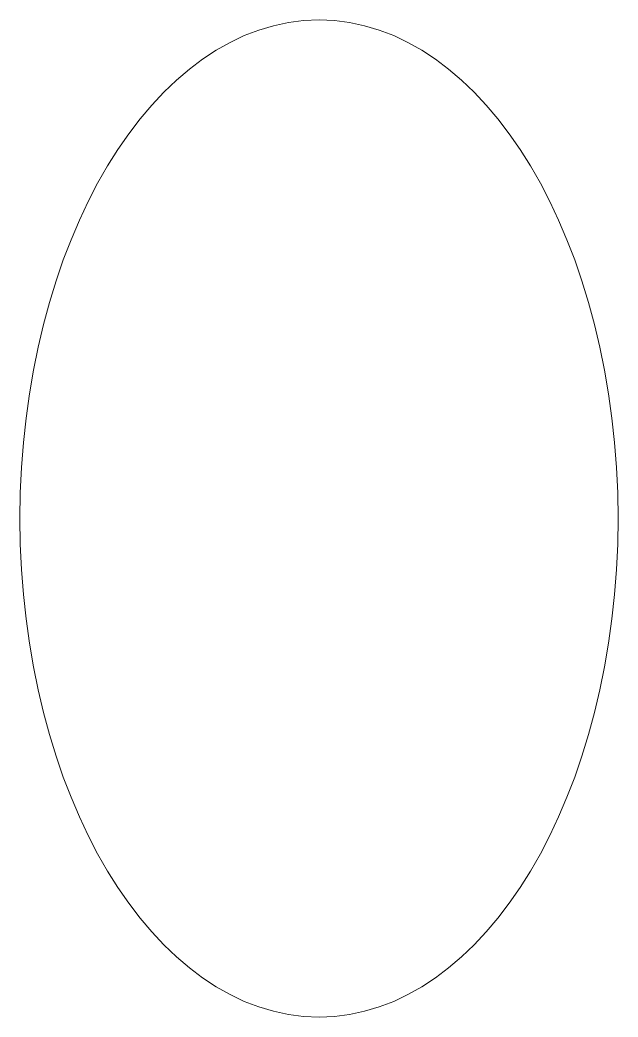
# Model space of a CAD drawing. Header units: millimetres. Extents: x -5 to 25, y 5.3 to 55.3.
import ezdxf

# ---------------------------------------------------------------- set-up
doc = ezdxf.new("R2010")
doc.units = ezdxf.units.MM
doc.header["$MEASUREMENT"] = 0
doc.layers.add('Layer 1', color=7, linetype='Continuous')

msp = doc.modelspace()

# ---------------------------------------------------------------- linework, layer by layer
at = {"layer": 'Layer 1', "color": 250, "lineweight": 18}
msp.add_ellipse((9.9798, 30.2722), major_axis=(0, 25), ratio=0.6, dxfattribs=at)

doc.saveas('drawing.dxf')
